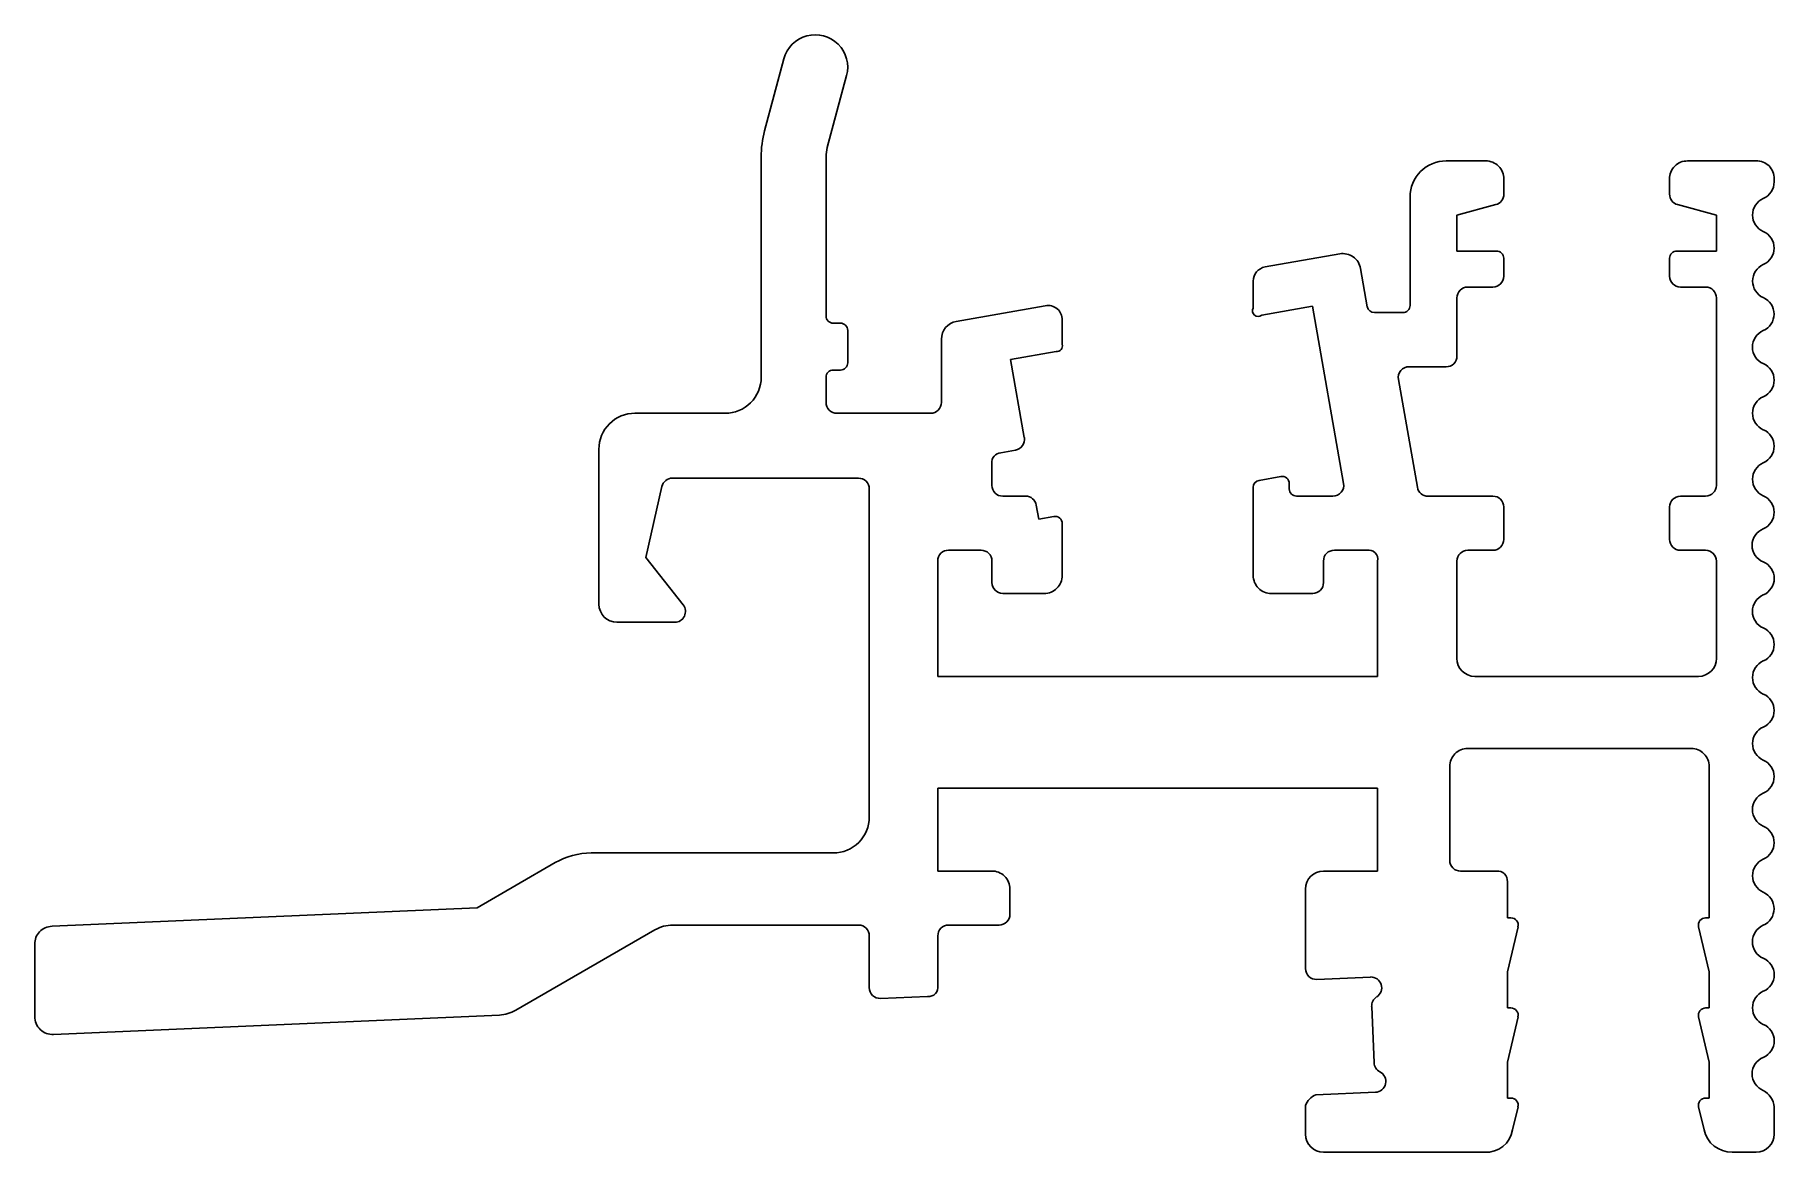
# Model space of a CAD drawing. Extents: x 751.6 to 799.9, y 347.8 to 378.8.
import ezdxf

# ---------------------------------------------------------------- set-up
doc = ezdxf.new("R2010")
doc.units = 0
doc.header["$LTSCALE"] = 0.1
doc.layers.add('1', color=7, linetype='CONTINUOUS')

msp = doc.modelspace()

# ---------------------------------------------------------------- linework, layer by layer
at = {"layer": '1', "linetype": 'CONTINUOUS'}
for p, q in [((772.405, 378.123), (771.87, 376.125)), ((773.609, 375.659), (774.144, 377.657)), ((771.775, 375.401), (771.775, 369.29)), ((773.575, 370.99), (773.575, 375.401)), ((791.875, 375.29), (790.775, 375.29)), ((799.375, 375.29), (797.475, 375.29)), ((792.375, 374.369), (792.375, 374.79)), ((796.975, 374.79), (796.975, 374.369)), ((799.875, 374.707), (799.875, 374.794)), ((789.775, 374.29), (789.775, 371.282)), ((791.075, 373.79), (792.153, 374.079)), ((797.197, 374.079), (798.275, 373.79)), ((791.075, 372.79), (791.075, 373.79)), ((798.275, 373.79), (798.275, 372.79)), ((787.824, 372.712), (785.756, 372.348)), ((792.175, 372.79), (791.075, 372.79)), ((792.375, 372.09), (792.375, 372.59)), ((796.975, 372.59), (796.975, 372.09)), ((798.275, 372.79), (797.175, 372.79)), ((788.59, 371.247), (788.403, 372.307)), ((785.425, 371.954), (785.425, 371.208)), ((791.375, 371.79), (792.075, 371.79)), ((797.275, 371.79), (797.975, 371.79)), ((779.655, 371.272), (777.188, 370.837)), ((785.66, 371.011), (787.065, 371.258)), ((787.065, 371.258), (787.932, 366.342)), ((789.575, 371.082), (788.787, 371.082)), ((791.075, 369.882), (791.075, 371.49)), ((798.275, 371.49), (798.275, 366.29)), ((773.975, 370.79), (773.775, 370.79)), ((774.175, 369.69), (774.175, 370.59)), ((780.125, 370.202), (780.125, 370.878)), ((776.775, 370.344), (776.775, 368.59)), ((778.693, 369.782), (779.96, 370.006)), ((779.075, 367.616), (778.693, 369.782)), ((773.575, 368.59), (773.575, 369.29)), ((773.775, 369.49), (773.975, 369.49)), ((789.981, 366.238), (789.453, 369.23)), ((789.749, 369.582), (790.775, 369.582)), ((770.775, 368.29), (768.275, 368.29)), ((776.475, 368.29), (773.875, 368.29)), ((767.275, 367.29), (767.275, 362.99)), ((778.423, 367.196), (778.832, 367.268)), ((778.175, 366.29), (778.175, 366.901)), ((768.575, 364.29), (769.022, 366.257)), ((769.314, 366.49), (774.475, 366.49)), ((786.19, 366.535), (785.59, 366.429)), ((786.425, 366.19), (786.425, 366.338)), ((774.775, 366.19), (774.775, 357.09)), ((779.11, 365.99), (778.475, 365.99)), ((785.425, 366.232), (785.425, 363.79)), ((787.636, 365.99), (786.625, 365.99)), ((792.075, 365.99), (790.276, 365.99)), ((797.975, 365.99), (797.275, 365.99)), ((779.475, 365.351), (779.406, 365.742)), ((779.89, 365.424), (779.475, 365.351)), ((792.375, 364.79), (792.375, 365.69)), ((796.975, 365.69), (796.975, 364.79)), ((780.125, 363.79), (780.125, 365.227)), ((776.975, 364.49), (777.875, 364.49)), ((787.675, 364.49), (788.575, 364.49)), ((791.375, 364.49), (792.075, 364.49)), ((797.275, 364.49), (797.975, 364.49)), ((769.61, 362.976), (768.575, 364.29)), ((776.675, 360.99), (776.675, 364.19)), ((778.175, 364.19), (778.175, 363.59)), ((787.375, 363.59), (787.375, 364.19)), ((788.875, 364.19), (788.875, 360.99)), ((791.075, 361.49), (791.075, 364.19)), ((798.275, 364.19), (798.275, 361.49)), ((778.475, 363.29), (779.625, 363.29)), ((785.925, 363.29), (787.075, 363.29)), ((767.775, 362.49), (769.375, 362.49)), ((788.875, 360.99), (776.675, 360.99)), ((797.775, 360.99), (791.575, 360.99)), ((791.375, 358.99), (797.575, 358.99)), ((790.875, 355.89), (790.875, 358.49)), ((798.075, 358.49), (798.075, 354.29)), ((776.675, 357.89), (788.875, 357.89)), ((776.675, 355.59), (776.675, 357.89)), ((788.875, 357.89), (788.875, 355.59)), ((766.061, 355.822), (763.892, 354.57)), ((773.775, 356.09), (767.06, 356.09)), ((778.165, 355.59), (776.675, 355.59)), ((788.875, 355.59), (787.375, 355.59)), ((792.175, 355.59), (791.175, 355.59)), ((792.475, 354.29), (792.475, 355.29)), ((778.675, 354.39), (778.675, 355.09)), ((786.875, 355.09), (786.875, 352.884)), ((763.892, 354.57), (752.103, 354.056)), ((792.575, 354.29), (792.475, 354.29)), ((798.075, 354.29), (797.975, 354.29)), ((764.968, 351.727), (768.828, 353.956)), ((769.328, 354.09), (774.475, 354.09)), ((774.775, 353.79), (774.775, 352.356)), ((776.675, 352.413), (776.675, 353.79)), ((776.975, 354.09), (778.375, 354.09)), ((792.475, 352.79), (792.77, 354.044)), ((797.78, 354.044), (798.075, 352.79)), ((751.625, 353.556), (751.625, 351.554)), ((792.475, 351.79), (792.475, 352.79)), ((798.075, 352.79), (798.075, 351.79)), ((787.188, 352.584), (788.675, 352.649)), ((775.088, 352.056), (776.388, 352.113)), ((788.711, 351.83), (788.779, 350.271)), ((792.575, 351.79), (792.475, 351.79)), ((798.075, 351.79), (797.975, 351.79)), ((752.147, 351.055), (764.512, 351.594)), ((792.475, 350.29), (792.77, 351.544)), ((797.78, 351.544), (798.075, 350.29)), ((792.475, 349.29), (792.475, 350.29)), ((798.075, 350.29), (798.075, 349.29)), ((788.814, 349.452), (787.162, 349.38)), ((786.875, 349.08), (786.875, 348.29)), ((792.575, 349.29), (792.475, 349.29)), ((792.62, 348.407), (792.77, 349.044)), ((797.78, 349.044), (797.93, 348.407)), ((798.075, 349.29), (797.975, 349.29)), ((799.875, 348.286), (799.875, 349.044)), ((787.375, 347.79), (791.841, 347.79)), ((798.709, 347.79), (799.375, 347.79))]:
    msp.add_line(p, q, dxfattribs=at)
for centre, radius, start, end in [((773.275, 377.89), 0.9, 344.9743, 165.0294), ((774.622, 375.394), 2.848, 165.1271, 179.8763), ((774.548, 375.404), 0.973, 164.7967, 180.213), ((790.774, 374.291), 0.999, 89.9301, 180.0772), ((791.878, 374.793), 0.498, 359.7057, 90.292), ((797.464, 374.801), 0.489, 88.7473, 181.2516), ((799.396, 374.812), 0.479, 357.8668, 92.5617), ((799.376, 374.706), 0.499, 293.5001, 0.0766), ((792.089, 374.358), 0.286, 282.7828, 2.1903), ((797.273, 374.367), 0.298, 179.7586, 255.252), ((799.775, 373.79), 0.5, 113.5777, 246.4218), ((799.375, 372.874), 0.5, 293.5782, 66.4218), ((787.911, 372.221), 0.499, 9.8948, 100.1002), ((792.175, 372.59), 0.2, 359.9843, 90.0098), ((797.175, 372.59), 0.2, 89.9718, 180), ((785.818, 371.96), 0.393, 99.1122, 180.8878), ((792.077, 372.088), 0.298, 269.6012, 0.3747), ((797.275, 372.09), 0.3, 180, 270.0377), ((799.781, 371.957), 0.503, 114.2344, 245.7656), ((791.372, 371.493), 0.297, 89.4354, 180.5488), ((797.975, 371.49), 0.3, 360, 89.9936), ((779.737, 370.892), 0.388, 357.9333, 102.0667), ((785.562, 371.132), 0.156, 151.159, 308.841), ((788.784, 371.279), 0.197, 189.1665, 270.8335), ((789.581, 371.276), 0.194, 268.2498, 1.7502), ((799.373, 371.041), 0.501, 293.7524, 66.2476), ((773.773, 370.989), 0.199, 179.6069, 270.4195), ((773.977, 370.592), 0.198, 359.3239, 90.6701), ((777.274, 370.345), 0.499, 99.8948, 180.1207), ((799.771, 370.124), 0.498, 113.1601, 246.8399), ((779.98, 370.156), 0.152, 262.1285, 17.8714), ((773.977, 369.688), 0.198, 269.4484, 0.5154), ((790.791, 369.866), 0.284, 266.7539, 3.2461), ((799.376, 369.208), 0.5, 293.4473, 66.5527), ((770.775, 369.29), 1, 269.9746, 0.0203), ((773.775, 369.29), 0.2, 90.007, 180.0185), ((789.745, 369.285), 0.297, 89.3174, 190.6973), ((799.777, 368.291), 0.501, 113.785, 246.215), ((768.272, 367.292), 0.998, 89.8696, 180.1377), ((773.874, 368.589), 0.299, 179.9134, 270.1042), ((776.476, 368.589), 0.299, 269.8206, 0.1623), ((799.377, 367.375), 0.499, 293.4021, 66.5979), ((778.781, 367.563), 0.299, 279.7557, 10.2443), ((778.436, 366.933), 0.263, 92.8415, 187.1585), ((799.775, 366.458), 0.5, 113.5782, 246.4218), ((769.312, 366.193), 0.297, 89.5275, 167.6857), ((774.475, 366.19), 0.3, 359.9791, 90.0033), ((778.474, 366.289), 0.299, 179.7682, 270.2318), ((785.621, 366.235), 0.196, 99.0493, 180.951), ((786.225, 366.338), 0.2, 359.9594, 100.088), ((787.637, 366.289), 0.299, 269.7578, 10.2129), ((790.263, 366.275), 0.285, 187.4231, 272.5769), ((797.975, 366.29), 0.3, 270, 359.9851), ((779.111, 365.691), 0.299, 9.8328, 90.1672), ((786.624, 366.19), 0.199, 179.7938, 270.2062), ((792.078, 365.693), 0.297, 359.4989, 90.5149), ((797.275, 365.69), 0.3, 90, 180), ((799.375, 365.542), 0.5, 293.5782, 66.4218), ((779.932, 365.235), 0.193, 357.4833, 102.5167), ((792.078, 364.787), 0.297, 269.4234, 0.5766), ((797.275, 364.79), 0.3, 180, 270), ((799.756, 364.625), 0.493, 111.5536, 248.4464), ((776.962, 364.203), 0.287, 87.4388, 182.5932), ((777.876, 364.192), 0.299, 359.7447, 90.2553), ((787.67, 364.195), 0.295, 89.0688, 180.9312), ((788.625, 364.241), 0.255, 348.557, 101.459), ((791.375, 364.19), 0.3, 90.0075, 180), ((797.975, 364.19), 0.3, 360, 90.0037), ((799.378, 363.709), 0.499, 293.2033, 66.7967), ((778.473, 363.589), 0.298, 179.7102, 270.2578), ((779.626, 363.789), 0.499, 269.8887, 0.1113), ((785.924, 363.789), 0.499, 179.8983, 270.1017), ((787.075, 363.59), 0.299, 269.8898, 0.1102), ((767.775, 362.99), 0.5, 180.0063, 269.9961), ((769.375, 362.79), 0.3, 269.9967, 38.2244), ((799.773, 362.792), 0.499, 113.3787, 246.6213), ((799.375, 361.875), 0.5, 293.6059, 66.3941), ((791.575, 361.49), 0.5, 180.0179, 270.0023), ((797.775, 361.49), 0.5, 270.0045, 359.991), ((799.775, 360.959), 0.5, 113.5959, 246.4041), ((799.375, 360.042), 0.5, 293.585, 66.415), ((799.775, 359.126), 0.5, 113.617, 246.383), ((791.375, 358.49), 0.5, 89.9956, 180.0051), ((797.575, 358.49), 0.5, 359.9897, 89.9978), ((799.375, 358.209), 0.5, 293.6132, 66.3868), ((799.772, 357.293), 0.499, 113.253, 246.747), ((773.778, 357.087), 0.997, 269.8077, 0.1872), ((799.377, 356.376), 0.499, 293.3931, 66.6069), ((767.056, 354.107), 1.983, 89.8716, 120.1288), ((791.161, 355.876), 0.286, 177.1565, 272.8603), ((799.776, 355.46), 0.5, 113.6859, 246.3141), ((778.178, 355.093), 0.497, 359.6455, 91.4276), ((787.375, 355.09), 0.5, 90, 180), ((792.193, 355.308), 0.283, 356.3928, 93.5914), ((799.374, 354.543), 0.5, 293.6201, 66.3799), ((778.375, 354.39), 0.3, 270, 0), ((792.575, 354.09), 0.2, 346.7656, 89.9957), ((797.975, 354.09), 0.2, 89.9968, 193.2227), ((752.109, 353.571), 0.485, 90.7432, 181.7516), ((769.328, 353.09), 1, 90, 120), ((774.475, 353.79), 0.3, 0, 90), ((776.975, 353.79), 0.3, 90, 180), ((799.771, 353.627), 0.499, 113.1865, 246.8135), ((787.175, 352.884), 0.3, 180.0084, 272.4999), ((799.379, 352.71), 0.498, 293.1695, 66.8305), ((775.074, 352.355), 0.3, 179.9159, 272.5838), ((776.427, 352.363), 0.253, 261.1534, 11.3634), ((788.688, 352.35), 0.3, 302.5, 92.4998), ((799.775, 351.794), 0.5, 113.6212, 246.3788), ((789.007, 351.845), 0.297, 122.1648, 182.8355), ((792.577, 351.592), 0.198, 346.0905, 90.6852), ((797.974, 351.591), 0.199, 89.6969, 193.5257), ((752.119, 351.548), 0.494, 179.3112, 273.1794), ((764.466, 352.603), 1.009, 272.6304, 299.8721), ((799.378, 350.877), 0.499, 293.2031, 66.7969), ((799.754, 349.961), 0.492, 111.3165, 248.6835), ((789.085, 350.289), 0.307, 183.2649, 241.7347), ((788.803, 349.752), 0.3, 272.2676, 62.7324), ((787.342, 348.92), 0.494, 111.437, 161.0629), ((799.3, 348.995), 0.577, 4.8563, 61.5658), ((792.577, 349.092), 0.198, 346.2147, 90.5626), ((797.974, 349.091), 0.199, 89.7706, 193.4523), ((791.891, 348.527), 0.739, 266.0963, 350.6641), ((798.699, 348.578), 0.788, 192.549, 270.6738), ((787.375, 348.29), 0.5, 180, 270), ((799.377, 348.288), 0.498, 269.8127, 359.7545)]:
    msp.add_arc(centre, radius, start, end, dxfattribs=at)

doc.saveas('drawing.dxf')
